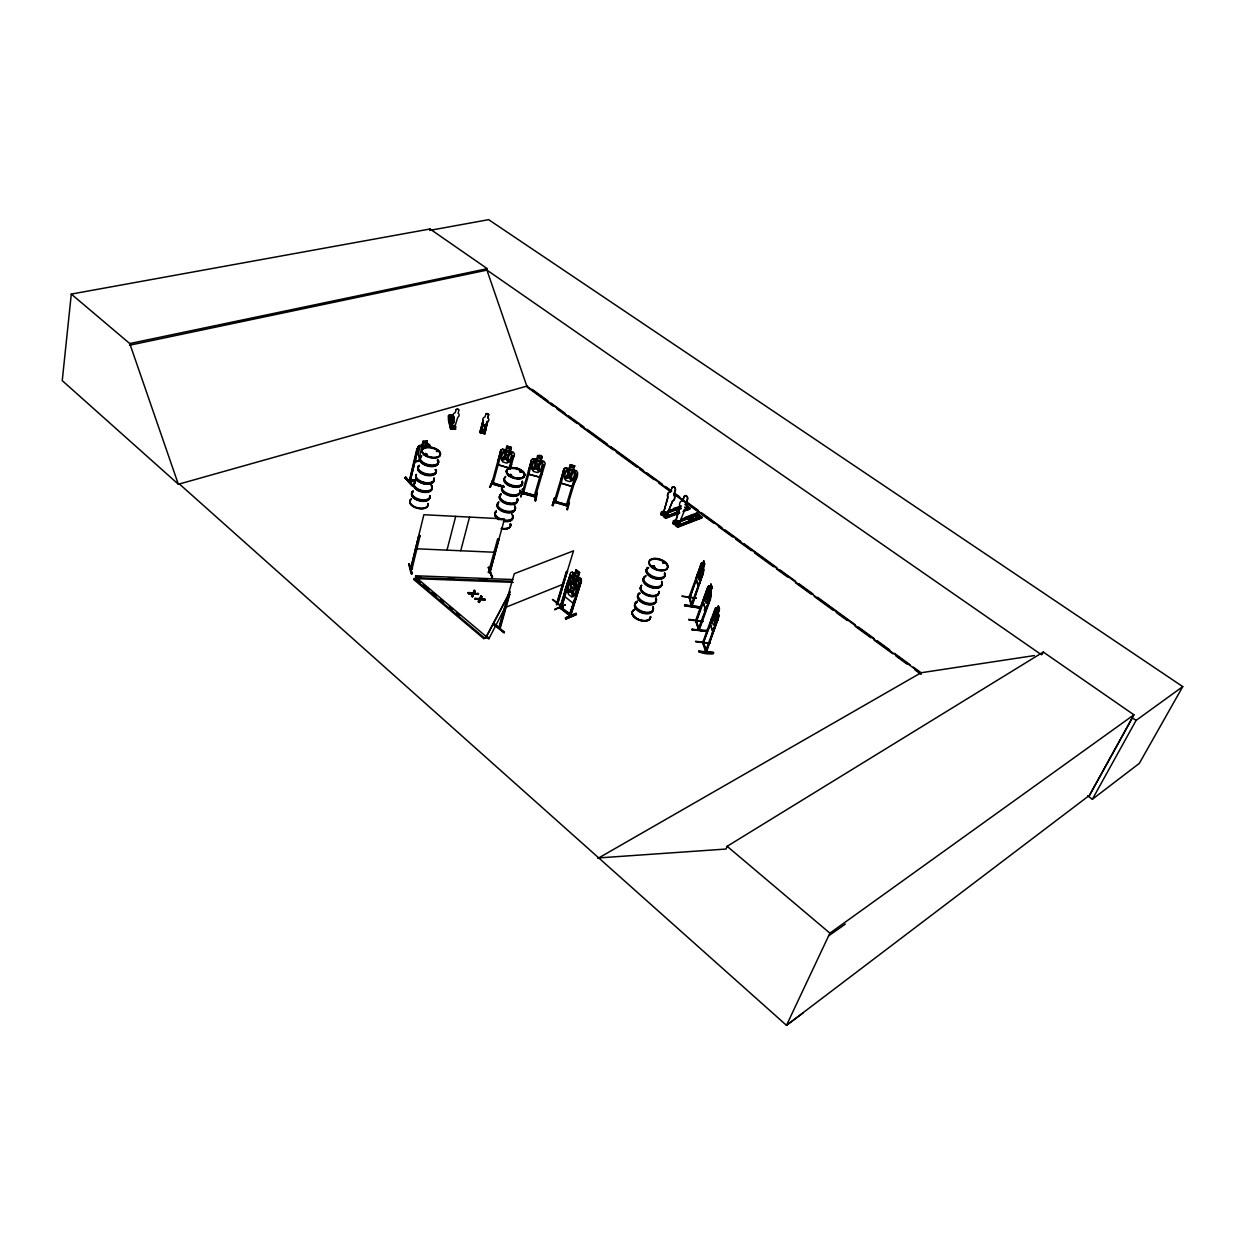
<?xml version="1.0" encoding="UTF-8"?>
<svg xmlns="http://www.w3.org/2000/svg" width="1245" height="1245" viewBox="0 0 1245 1245"><rect width="100%" height="100%" fill="white"/><g stroke="black" fill="none" stroke-linecap="round" stroke-linejoin="round"><path stroke-width="1.5" d="M574.739 580.948C573.525 578.66 584.652 576.777 575.423 582.084C578.536 592.215 573.914 589.305 574.427 582.38L571.393 584.714M664.628 512.426C662.324 513.92 666.589 511.664 664.721 512.084M664.69 513.111L664.923 512.006M665.577 511.648L663.694 512.971M676.969 520.83L676.222 521.546L677.233 521.655M680.019 506.31L675.724 521.484L679.101 523.974L675.537 521.546L677.871 521.546L677.716 520.597L676.906 521.873M703.798 561.028L704.654 563.954L702.958 570.708L698.787 579.734L698.725 572.373L703.798 561.028L702.398 564.981M564.748 596.277L564.872 591.546M575.439 594.892L578.085 591.982L575.486 595.094L567.144 588.449L567.284 583.547M567.378 588.325L567.518 583.563M676.035 521.033L677.887 520.877L675.864 521.173M665.141 512.286L664.332 515.835M676.953 520.892L677.762 521.235L677.42 520.503L676.128 524.814L677.56 520.799M714.474 628.429C705.541 652.396 722.271 603.794 718.598 617.691L705.79 652.349L702.662 642.576M707.144 606.408C698.523 615.73 711.813 607.249 710.49 591.25L712.015 587.313L710.895 584.201L712.093 587.282L710.49 591.25M691.099 605.521C690.43 602.191 686.82 588.387 691.987 606.331L702.958 573.836L691.022 605.506M691.504 604.37L691.909 606.237M689.341 596.308L690.212 597.133M689.73 598.222L700.686 565.868M677.7 521.157L677.327 521.359M703.581 572.264L703.627 569.805L691.395 606.346L691.675 605.132M664.41 512.458L664.877 512.473M676.222 521.826L676.984 521.639M453.04 420.67L452.464 420.141M453.787 425.665L453.662 426.973L453.258 425.712M458.86 410.087L458.144 413.215A3.066 2.599 -8 0 1 457.755 417.355L454.705 427.237L451.702 426.708L453.522 416.748A3.066 2.599 -8 0 1 455.141 412.78L456.199 409.372M483.138 431.206L483.169 429.914L482.858 431.237M482.889 429.945L482.951 431.237L482.733 430.163M671.117 491.324L526.822 386.137L486.935 270.103L487.293 268.687L430.023 228.987L71.292 294.085L62.25 380.628L178.393 484.258L527.506 385.95M484.787 433.898L487.542 421.884A3.05 2.646 13.9 0 0 487.9 417.791L488.585 414.32M680.221 525.53L680.501 523.274L678.027 524.238L677.498 525.826L673.234 522.667L676.829 521.951M802.978 1013.041L786.482 1025.335L179.296 483.9L178.315 484.18L129.76 343.558L71.292 294.085M678.992 510.388L676.72 508.987L676.875 510.45L679.116 509.874L676.191 509.049L678.976 510.248M705.759 595.624L705.121 600.323L706.086 603.187L707.751 601.568L710.521 593.772L710.117 592.853L708.327 594.799L708.872 588.729L707.798 595.094L705.417 597.802L705.759 598.767L707.689 596.62L707.191 603.125L708.203 596.386L710.35 594.114L711.86 587.298M569.759 614.423L571.19 614.874L570.724 615.964M579.345 572.731L578.069 576.84L580.684 578.583L581.493 581.026L570.475 616.353L570.568 615.014C544.547 596.09 579.003 619.123 569.541 614.532M663.383 562.071L663.32 562.88M654.419 567.269L654.434 566.413M574.661 573.961L572.218 572.046L570.63 572.607L559.768 607.825L570.366 616.259L581.353 580.995L580.684 578.583M560.234 606.611L561.697 607.28L560.95 608.649L561.028 607.327M561.199 608.416L571.284 575.626L569.93 575.003L570.91 575.766M654.372 566.242L652.645 566.771L653.407 565.961M652.785 566.351L652.878 567.549L654.792 567.44M706.32 630.297L706.242 631.495L691.815 629.363L706.32 630.421M699.005 651.057L713.556 652.504C714.085 655.633 697.776 653.096 699.005 650.933M713.494 653.656L698.834 651.586L713.385 653.049M663.476 512.847L663.85 510.979L661.375 511.928L660.846 514.636M665.172 512.722L665.484 512.707M684.688 605.848L698.865 607.856L684.532 605.412L698.959 606.72L698.865 607.856M684.766 604.837L698.959 606.813M673.234 523.787L673.374 520.799L675.833 519.834L675.506 521.857M675.724 521.904L676.362 520.908M430.023 228.987L429.696 230.403L488.647 219.665L1182.75 686.617L1139.315 763.387L1092.363 799.274L1087.648 795.835M705.355 609.272L703.036 601.973L708.872 586.302M703.114 602.051L704.219 597.195M712.638 631.293L710.164 623.807L716.217 607.965M710.397 623.776L711.3 618.889M487.449 422.071L487.464 421.261L484.896 433.898M528.58 470.159L528.907 474.392L539.599 477.208M534.79 500.599L536.486 493.269L537.249 493.471L535.568 500.817L535.054 500.039M534.945 500.537L536.751 492.709M543.209 465.07L544.407 465.661L543.209 465.07L534.089 496.646L535.303 497.051L545.232 463.311L544.018 461.49C536.362 461.864 547.675 454.378 537.591 455.53L536.579 459.701L533.934 460.385L531.895 467.684L533.296 471.404L537.544 472.555L540.703 470.065L542.773 462.782L540.859 460.868L541.98 456.868M544.018 461.49L533.358 458.689L531.506 459.701L522.122 493.487L523.289 493.783L523.491 492.211L522.526 491.993M535.568 500.739L536.626 493.191M483.76 430.537L482.406 430.179L483.76 430.537L483.153 432.855L481.831 432.404L482.406 430.179M484.538 428.358L483.402 433.556L485.752 424.716M483.683 433.431L485.27 426.568M486.421 423.393L483.34 433.509M486.577 423.44L484.616 433.509L485.254 430.972L484.352 433.167L480.617 432.217L480.835 429.836L480.196 432.388L484.632 433.68L486.966 421.728M487.884 417.884L488.6 415.114M535.739 495.899C534.37 493.456 533.747 498.638 534.774 495.261L535.988 495.666L535.615 497.051L521.888 493.394L522.231 491.946L534.37 495.572M534.463 495.261L523.725 492.32M482.531 427.86L481.706 431.299L482.422 427.844M405.668 477.084L404.827 477.847L412.733 485.815L405.637 477.084L412.826 485.176M483.029 420.561L480.399 432.809L482.889 422.491M483.465 422.335L480.694 432.887L483.044 422.553M697.324 573.976L696.033 578.738L701.075 563.611M410.181 481.364L417.869 449.243L416.748 449.414L409.169 481.504M409.574 481.955L409.449 480.352L410.679 480.617M410.29 481.379L409.372 481.893L417.744 447.251L419.269 445.601L422.164 445.29L423.035 441.181L427.222 440.714L426.257 444.73L428.825 444.278L430.101 445.57L428.731 444.418M410.072 481.41L416.593 454.612M410.43 481.815L410.648 480.259M536.471 459.529L533.374 458.611M418.476 461.397L423.144 441.306M532.097 462.051L530.837 461.724L532.097 462.051L523.242 493.72M411.986 573.898L409.076 563.736L411.986 573.898L411.13 573.867L408.749 564.327M520.815 496.755L522.729 489.378M520.986 496.879L522.947 488.927L522.013 489.363M410.679 568.903L412.484 568.171L410.57 569.37L418.771 535.49L420.25 535.879L418.88 535.817M449.289 417.277L453.725 417.915L449.289 417.277C457.958 448.324 440.325 408.173 453.382 415.721C455.047 418.725 447.92 417.713 448.947 415.099M412.282 568.187L411.908 569.463L420.141 535.552M453.896 419.705L453.382 415.721M511.633 581.29L416.266 577.633L413.729 579.501L483.714 638.592L485.97 637.658L509.859 592.495M451.577 427.113L451.312 428.171L455.094 428.7L455.499 426.35L455.094 428.7M420.374 582.349L416.001 578.66L415.674 575.766L512.815 579.547M415.674 575.766L416.001 578.66L513.251 582.38M455.499 426.35L454.783 429.245M447.002 550.134L455.686 516.364M483.013 420.405L479.839 432.669L483.216 420.794M460.728 550.757L469.552 517.095M490.328 487.262L493.051 479.527L489.565 487.044L490.39 486.639M491.682 483.931L500.848 449.99L498.171 460.588M492.911 483.869L501.47 452.48L500.132 452.34L501.47 452.48M472.618 594.114L468.851 593.896L468.26 592.558L472.991 592.853L471.559 596.153L472.4 596.853L475.108 590.986L474.267 590.301L471.559 596.153M468.851 593.896L468.26 592.558M510.325 451.25L511.384 447.313L506.808 446.052L505.859 450.176L503.229 450.815L501.268 458.129L502.7 461.911L506.933 463.156L510.03 460.697L512.022 453.398L510.108 451.421L511.197 447.406L506.917 446.239M472.4 596.853L473.894 593.554L478.547 593.849L473.707 594.238M474.267 590.301L474.921 591.671L473.894 593.663L478.36 594.534M508.909 468.929L512.52 455.717L513.765 456.09L512.52 455.717M479.761 598.471L479.387 599.732L474.843 598.876L479.761 598.471L481.037 595.904L481.877 596.588L480.663 599.296L485.332 599.467L480.866 598.612L479.2 602.502L478.36 601.802L479.574 599.047L475.03 598.191M510.154 469.287L514.496 453.974L513.267 452.122L502.638 449.087L500.957 450.161L502.638 449.087M477.566 593.865L474.08 592.978M491.806 577.026L488.476 567.02L491.962 576.871M479.2 602.502L480.679 599.172L485.332 599.467M474.843 598.876L479.574 599.156L481.037 595.904M488.865 570.91C487.838 574.785 489.16 569.634 489.97 570.895M488.491 572.451L497.564 539.241L498.903 539.303L490.079 572.56L490.437 571.331L488.694 570.941M663.538 512.691L667.74 497.533A4.684 3.424 69.4 0 1 670.448 492.008L672.035 487.791A2.35 1.727 69.7 0 1 674.37 487.106A2.35 1.727 69.7 0 1 675.412 490.25L674.012 494.405A4.684 3.424 69.4 0 1 672.689 500.941L666.884 515.15L663.538 512.691L667.927 497.455A4.684 3.424 69.4 0 1 670.65 491.946L670.65 491.946M528.736 470.174L531.662 459.701M483.714 638.592L486.266 636.615L510.139 591.468M416.266 577.633L486.266 636.615L485.97 637.658L488.911 638.732L505.937 605.879M571.891 486.437L561.324 483.247L571.891 486.437C574.676 482.391 579.874 475.279 576.513 470.703L565.93 467.684L564.078 468.649L554.041 502.14L567.549 506.108L568.016 505.019L554.632 501.144M575.672 474.283L576.84 474.89L575.672 474.283L566.164 505.703L566.88 504.334L567.876 504.988M567.751 505.906L568.062 504.723M488.911 638.732L489.207 637.689L486.266 636.615M493.642 623.138L492.818 624.087L504.256 632.771L494.981 624.259M675.537 521.546L679.832 506.373A4.715 3.455 69 0 1 682.587 500.863L684.174 496.63A2.365 1.743 69.2 0 1 686.54 495.946A2.365 1.743 69.2 0 1 687.598 499.12L685.979 503.338A4.715 3.455 69 0 1 684.625 509.89M498.654 628.134L514.294 573.68L573.525 550.835L557.324 603.903C557.029 606.237 557.9 600.168 556.904 604.603M508.723 594.814L509.75 594.41L508.723 594.814L499.027 628.445L500.257 626.406M521.297 471.933L520.285 471.497L521.39 472.337M509.376 594.098L499.79 627.651L498.778 627.947M509.75 594.41L500.303 627.978L499.556 627.62M520.037 471.746L521.079 471.248M555.13 498.436L554.383 498.187L552.251 505.408L552.998 505.641L555.317 497.782M561.184 479.092L564.094 468.571M554.103 501.891L554.741 500.786L555.955 501.221M561.028 479.06L561.293 483.325M555.815 501.175L555.239 502.591L564.639 471.03L563.394 470.672L564.576 471.279M510.87 475.855L511.026 474.61M511.446 475.528L511.135 476.15M552.329 505.361L554.461 498.14M552.998 505.641L554.959 498.296M510.092 474.345L509.687 475.419M510.123 475.823L510.248 474.843M577.54 472.571L567.378 506.139M509.205 475.465L509.08 475.248A9.369 4.871 15.5 0 1 513.36 467.684A9.322 4.84 15.5 0 1 524.316 476.041A9.353 4.856 15.5 0 1 509.065 475.123A9.353 4.856 15.5 0 1 513.36 467.669A9.353 4.856 15.5 0 1 524.363 476.041A9.322 4.84 15.5 0 1 509.08 475.123L511.197 474.812M509.221 474.75L509.08 475.248A9.369 4.871 15.5 0 0 524.363 476.072A9.369 4.871 15.5 0 0 513.36 467.684A9.322 4.84 15.5 0 0 509.08 475.123M554.725 609.163L565.448 604.743L554.616 609.832M557.698 604.339L567.331 571.144L566.366 571.533L556.375 604.307L557.433 603.856M556.639 604.65L558.056 603.062M567.704 571.439L566.74 571.828L556.748 604.603L557.231 603.825M560.125 606.517L559.768 607.825M570.739 616.057L560.234 607.638L570.303 574.848M560.312 607.653L560.483 606.362M560.95 608.649L565.121 595.655M576.046 569.805L574.739 574.194L572.529 574.147L570.179 581.773L570.957 586.442L574.287 589.072L577.073 587.235L579.454 579.61L578.069 576.84L579.625 572.638L576.046 569.805L579.625 572.638M574.848 574.147L576.124 570.039M565.946 618.983L576.544 614.439L565.946 618.998L565.557 617.847L576.217 613.427L565.572 617.862M572.202 582.193L569.992 582.146L567.658 589.71L568.451 594.347L571.797 596.977L574.599 595.157L576.949 587.578L575.563 584.808L576.995 580.684C570.194 571.299 575.143 587.08 569.665 580.046L567.969 580.652L564.639 591.515L564.514 596.402L572.902 603.016L575.501 599.919M578.271 587.967L579.983 582.504L569.385 615.606L569.65 614.205M574.863 598.907L569.276 615.388M575.268 599.857L578.645 589.041L578.069 586.597L575.735 584.776M576.186 613.38L565.339 618.516M409.387 480.446L416.328 479.683M487.464 421.977L484.289 431.719L481.364 430.879L483.278 420.903A3.05 2.646 13.9 0 1 484.943 417.028L486.017 413.667L488.398 414.087M668.192 516.644L668.456 514.387L667.927 515.959L665.452 516.908L661.235 513.78L661.764 512.209L664.223 511.259M663.85 510.979L662.573 514.776L663.912 511.384M665.452 516.908L665.982 515.337L668.456 514.387M668.845 514.667L666.386 515.632L665.873 518.325L679.677 513.018M666.884 515.15L672.502 501.004A4.684 3.424 69.4 0 0 673.825 494.483L675.226 490.328A2.35 1.727 69.7 0 0 674.183 487.168A2.35 1.727 69.7 0 0 671.849 487.869L672.035 487.791M673.825 508.505L678.681 512.567L673.825 508.505L676.268 507.571L678.758 509.407M676.268 507.571L678.618 509.796M680.844 505.828L678.292 507.151L680.782 508.972M673.234 522.667L673.763 521.079L676.222 520.114M675.926 520.27L674.806 523.585M684.174 496.63L682.587 500.863M680.89 523.569L678.432 524.534L677.996 527.242L701.931 517.764L696.64 513.376L680.704 519.632M685.979 503.338L687.411 499.183A2.365 1.743 69.2 0 0 686.353 496.024A2.365 1.743 69.2 0 0 683.987 496.708M680.501 523.274L679.77 524.674M685.777 517.297L690.679 521.39L685.777 517.297L688.205 516.348L693.107 520.426M684.859 504.287L689.699 508.318L687.209 506.497M688.205 516.348L691.846 519.507M690.368 515.508L695.255 519.585L690.368 515.508L692.78 514.558L697.667 518.636L692.78 514.558M511.602 464.556L508.987 467.964L498.373 464.852L498.016 460.557M694.383 513.936L699.27 517.998L694.383 513.936L696.78 512.987L701.666 517.048L677.218 526.713L672.658 523.04M696.78 512.987L697.184 514.372M508.987 467.964L498.373 464.852M682.135 596.339L696.235 598.269M689.714 598.347L700.297 568.42M703.643 560.997L704.577 563.985L703.083 567.891M699.628 582.691L703.378 572.186M688.75 619.917L702.989 621.504M490.265 487.075L492.942 479.543M711.128 595.717L698.663 630.141L695.55 620.866L707.891 586.551L708.903 586.13L707.907 586.706M707.954 589.834L707.16 588.932L695.971 621.722L696.173 620.368C695.815 618.469 698.149 621.426 696.033 619.714M695.877 621.597L696.749 619.808M710.895 584.201L709.603 588.2M711.051 584.216L709.432 588.418L708.436 588.216L696.469 621.597M710.755 598.16L699.161 630.203L698.258 629.114L710.475 597.304M695.675 641.813L710.117 643.369M702.694 642.669L715.221 608.183L716.248 607.778L716.964 610.174M714.972 610.641L703.005 643.649L703.083 641.408L703.394 642.389M702.974 643.54L711.331 622.204M703.503 643.696L703.114 641.517M718.458 605.91L713.027 617.364L712.389 622.142L713.385 625.099L715.081 623.512L717.929 615.637L717.509 614.688L715.657 616.617L716.14 610.346L715.128 616.882C711.782 617.551 712.327 623.558 715.019 618.438L714.521 625.068L715.548 618.236L717.758 615.979L719.283 609.085L718.287 605.895L719.532 609.07L717.883 613.085L718.676 615.248L716.046 607.933M705.79 650.279C708.28 651.415 703.783 649.33 706.366 652.38L717.883 619.232M713.556 652.473L698.756 651.602M436.995 451.624L437.509 450.97L436.388 451.453M437.353 451.406L437.119 450.923M436.59 450.737L437.509 450.97M425.479 453.771L426.833 454.518L426.288 453.662M425.043 453.725L425.105 454.565M678.914 524.036L684.812 509.812M1133.93 714.817L829.901 933.143L786.482 1025.335L1089.406 795.384L1133.93 714.817L1043.263 652.038L727.142 846.304L726.022 849.043L598.736 857.914M704.001 642.529L703.721 641.673M664.472 512.691L661.235 513.78M699.052 628.896C698.772 627.978 700.126 628.102 698.523 629.939M664.161 512.162L664.254 512.94M677.513 521.593L675.708 520.348M1042.081 654.419L1043.263 652.038M478.36 601.802L479.387 599.732M480.866 598.612L481.877 596.588M1089.608 795.244L1131.861 718.738M1092.363 799.274L1136.094 720.404L1182.75 686.617M504.194 632.709L494.763 624.803M504.427 632.087L494.965 624.259M699.799 582.831L697.963 585.679L699.783 582.707M705.541 609.085L707.269 606.299M412.048 485.908L404.858 477.784L412.733 485.815M412.655 485.737L405.356 477.691M682.151 596.153L696.282 598.051M453.849 425.992L453.662 426.973M483.402 430.334L483.06 430.023M664.036 562.584L663.601 562.086M663.087 562.678L663.927 563.331M691.084 518.869L689.216 519.414L688.501 517.531L691.022 518.434L689.714 519.212L688.143 518.044M703.005 621.302L688.625 619.356M688.049 518.138L690.913 518.745M654.839 567.627L654.092 566.148M695.519 641.253L710.132 643.183M508.925 467.809L511.477 464.416M409.076 563.736L412.142 573.214M539.505 477.131L542.26 473.769L539.583 477.286M571.828 486.266L574.459 482.904M572.856 602.813L575.392 599.81M485.768 414.025L487.044 413.387M521.484 472.104L521.406 471.544M511.197 475.746L511.337 474.843M488.367 572.124L489.985 572.186M489.923 572.544L488.803 572.513M419.378 445.803L417.822 447.328L415.301 457.989L415.628 461.662M410.601 568.949L412.188 569.37M426.63 454.892L425.992 453.709M424.529 453.989L425.821 453.569M425.261 453.818L425.37 454.69M456.215 409.481L457.678 409.014M453.849 426.91L453.507 425.728M483.387 424.934L483.76 426.008M499.323 628.398C499.961 626.157 500.661 627.122 498.996 626.92M828.61 935.882L845.308 924.117M422.257 445.414L419.892 447.033L418.118 454.503L419.409 457.397M452.806 421.012L451.11 420.53M702.382 565.199L701.666 562.958L688.952 597.273M700.919 563.58L701.791 563.16M654.201 567.455L654.061 566.382M453.507 416.344L448.465 415.612L450.503 428.685L455.654 429.369L454.939 425.65M449.741 415.488L451.982 428.903L450.488 419.565M453.211 423.58L452.028 416.11L452.993 416.266M449.461 417.573L452.06 428.871M597.802 858.459L921.098 672.751L1034.393 655.57M521.92 493.082L535.677 496.802M706.257 652.302L706.008 650.964M705.479 651.353L717.369 619.17L718.178 620.103M706.74 651.104L706.382 650.139L705.666 652.271M531.646 459.778L533.389 458.845M699.176 630.079L696.126 620.741M564.203 468.742L565.961 467.84M511.617 475.792L509.205 475.108M427.051 454.939L425.51 454.954M425.416 453.6C422.102 454.83 429.198 456.355 426.661 453.865M578.894 589.025L577.867 586.737L569.665 580.046M561.199 607.389L560.764 606.517M580.964 583.283L579.61 582.66M504.552 607.793L563.378 584.092M676.735 526.028L698.99 517.002M676.331 526.059L698.959 517.251M701.806 516.659L677.015 526.51L676.222 525.935M701.931 517.764L677.264 526.76M678.914 522.153L697.869 514.823L697.076 514.247M681.217 519.679L694.912 514.309M672.938 523.507L676.066 522.044M679.645 520.768L695.177 514.776M678.369 521.764L697.62 514.092M678.774 521.748L697.838 514.823M679.428 512.286L665.188 517.796L679.412 512.535M684.143 510.574L689.963 509.018L682.976 511.617M664.316 517.142L678.463 511.571M685.31 508.925L688.905 508.318M668.145 515.803L678.432 511.819M685.295 509.174L688.687 507.789M668.285 516.224L678.712 512.302M683.723 510.248L689.839 507.929M684.05 510.497L689.714 508.302M667.444 511.446L681.171 506.186M667.538 511.524L679.552 506.917M666.059 512.66L679.817 507.384M666.293 512.847L680.548 507.369M666.697 512.831L680.517 507.618M666.931 513.313L680.797 508.084M568.078 580.792L569.681 580.217M660.675 514.154L665.717 517.593L664.861 517.546M661.873 515.368L661.235 514.901M664.192 517.033L664.954 517.609M673.125 523.663L673.545 523.694M700.157 516.488L700.919 517.064M451.235 420.265L452.168 420.265M554.243 501.937L567.611 505.859M492.086 482.484L493.471 482.889M493.238 483.091L491.868 482.687M491.791 483.62L503.805 487.153M654.59 567.564L653.812 567.518M653.205 565.977L652.271 566.319L652.94 567.206M129.76 343.558L487.293 268.687M129.542 345.238L486.935 270.103L1041.489 654.777M521.375 472.166L520.426 472.197M448.527 415.659L450.581 428.685M452.091 416.157L453.304 423.596M451.406 428.825L449.725 417.635M520.846 471.201L520.254 472.104M424.95 453.725L426.055 453.538M414.647 480.274L410.305 480.212M410.368 481.41L416.126 480.523M409.372 481.893L414.46 481.099M418.118 449.523L416.748 449.414M415.55 461.568L419.3 461.024M415.161 458.02L415.41 461.708L419.378 461.117M428.996 444.372L419.347 445.679M421.946 446.753L425.806 446.364L427.222 440.714M653.952 567.097L653.267 566.382M654.232 567.16L652.707 566.491M510.294 475.388L511.321 475.528L510.466 474.874M510.652 475.855L511.01 474.827M488.289 567.704L492.615 576.995M489.83 572.186L504.521 518.916L423.86 514.714L410.508 569.307L412.033 569.37M488.631 572.451L489.954 572.513M415.425 576.808L421.246 577.026M448.433 578.085L454.254 578.303M479.512 579.283L487.277 579.579M499.027 539.63L497.564 539.241M415.519 548.734L495.308 552.298M469.038 593.211L472.804 593.429L468.073 593.242M480.477 599.857L485.145 600.152M563.113 608.136L552.453 599.592M706.257 650.481L703.16 642.622M710.164 623.807L712.809 631.308M698.632 628.274L696.282 620.85M691.815 629.441L706.148 631.013L691.909 629.923M711.16 593.242L711.019 595.748M510.59 474.454L509.594 475.294M691.411 604.525L689.995 597.522M454.316 421.713L449.803 421.355L454.254 421.977M451.11 426.833L454.876 427.362M455.701 427.689L450.69 427.051L451.017 425.728L451.188 428.747M703.192 574.645L702.46 573.758M449.149 416.406L453.585 417.044M453.927 419.223L449.429 418.865L453.865 419.487M454.114 420.39L449.601 420.032L454.051 420.654M411.021 568.14L412.391 568.514M493.067 483.122L504.023 486.344M492.973 484.305L493.207 482.733L503.945 486.577M457.662 408.92L458.814 409.854M529.078 474.221L539.521 477.053M662.776 562.538L663.554 563.129M663.305 563.254L663.958 562.304M555.784 501.782L566.771 504.739M491.697 483.869L503.727 487.386M570.288 464.867L574.521 466.112M491.962 576.917L488.445 567.533M510.808 474.516L511.695 475.201M451.577 421.137L451.281 420.047L452.931 420.732M689.465 597.429L689.356 596.137L689.107 598.207M426.086 444.885L427.813 445.928M425.401 454.814L424.592 454.067M1131.363 717.12L1136.094 720.404M568.949 502.389L566.848 509.516M569.494 502.575L567.471 509.874L566.973 509.096M532.206 389.374L547.893 400.812M551.021 403.084L565.137 413.371M568.28 415.659L583.952 427.082M587.095 429.369L607.482 444.232M610.61 446.504L643.54 470.501M646.684 472.789L662.356 484.212M665.499 486.499L671.771 491.075M674.914 493.362L679.614 496.786M687.458 502.498L698.429 510.497M701.573 512.784L721.944 527.631M725.088 529.919L740.775 541.342M743.903 543.629L776.833 567.627M779.977 569.914L795.648 581.337M798.792 583.625L812.907 593.912M817.607 597.335L855.237 624.757M858.381 627.044L874.052 638.467M877.196 640.755L889.739 649.89M894.439 653.329L910.126 664.752M913.254 667.04L921.098 672.751M674.245 493.611L920.491 673.094M526.775 386.837L553.48 406.306M556.624 408.593L577.042 423.487M580.186 425.79L613.178 449.85M616.322 452.137L636.74 467.031M639.883 469.318L654.03 479.636M658.745 483.076L669.732 491.09M676.019 495.666L713.727 523.165M718.443 526.604L732.574 536.922M735.717 539.21L751.435 550.663M754.579 552.951L773.425 566.708M776.569 568.996L787.571 577.011M795.43 582.738L811.133 594.192M814.277 596.495L833.123 610.237M836.266 612.524L847.269 620.555M855.128 626.282L870.831 637.736M873.974 640.023L892.836 653.781M895.98 656.068L906.967 664.083M914.826 669.81L921.113 674.401M684.937 507.026L687.302 509.236L684.812 507.415M678.416 506.762L680.922 508.582M663.694 511.477L665.281 512.551M663.756 512.66L667.071 515.072M573.354 578.147L576.715 580.777M572.233 572.218L580.59 578.676M477.753 593.18L478.547 593.849M480.85 596.588L481.69 597.273M471.746 595.468L472.586 596.168M478.547 601.102L479.387 601.817M423.284 584.808L429.12 589.725M432.031 592.184L436.404 595.873M440.777 599.561L443.702 602.02M449.523 606.938L452.449 609.396M456.822 613.085L459.732 615.528M413.994 578.458L484.009 637.549M727.142 846.304L829.901 933.143M488.164 413.713L488.631 414.772M415.41 461.708L415.223 457.895M708.747 586.099L709.588 588.449M708.701 586.286L711.097 593.336M703.192 601.989L705.51 609.287M705.759 648.956L703.254 642.762L703.596 643.509M703.16 567.953L703.721 569.914M701.666 562.958L703.565 569.883M698.118 585.71L696.111 578.692L697.963 585.679M454.783 425.292L455.374 429.167M452.449 415.861L453.631 423.471M573.945 580.886L573.151 574.443L575.003 579.905M498.202 460.51L498.545 464.665M552.873 599.467L563.238 607.607M561.199 479.014L561.448 483.231M436.092 470.47A9.509 5.011 13.7 0 1 425.183 474.641A9.509 5.011 13.7 0 1 419.223 465.754M435.05 469.614A9.384 4.933 13.7 0 1 432.295 475.45A9.384 4.933 13.7 0 1 420.499 473.007A9.384 4.933 13.7 0 1 419.207 466.33M434.085 478.049A9.337 4.949 13.6 0 1 424.545 482.469A9.337 4.949 13.6 0 1 416.468 474.407M437.509 459.996A9.54 4.98 13.7 0 1 434.738 465.879A9.54 4.98 13.7 0 1 422.724 463.389A9.54 4.98 13.7 0 1 421.401 456.65M437.275 460.541A9.415 4.918 13.7 0 1 434.536 466.346A9.415 4.918 13.7 0 1 422.693 463.887A9.415 4.918 13.7 0 1 421.386 457.226M436.201 470.003A9.509 4.996 13.7 0 1 425.292 474.174A9.509 4.996 13.7 0 1 419.332 465.288M437.633 459.529A9.54 4.98 13.7 0 1 434.847 465.412A9.54 4.98 13.7 0 1 422.849 462.907A9.54 4.98 13.7 0 1 421.51 456.184M438.442 460.385A9.415 4.902 13.7 0 1 427.657 464.432A9.415 4.902 13.7 0 1 421.744 455.701M436.201 469.474A9.384 4.933 13.7 0 1 426.63 473.863A9.384 4.933 13.7 0 1 418.507 465.801M433.991 478.562A9.369 4.964 13.6 0 1 424.421 482.998A9.369 4.964 13.6 0 1 416.312 474.905M434.069 478.236A9.369 4.964 13.6 0 1 424.498 482.687A9.369 4.964 13.6 0 1 416.39 474.594M429.805 496.039A9.415 5.073 13.6 0 1 418.958 500.319A9.415 5.073 13.6 0 1 413.107 491.37M429.556 496.553A9.291 5.011 13.6 0 1 418.865 500.77A9.291 5.011 13.6 0 1 413.091 491.946M427.844 503.462A9.244 5.011 13.5 0 1 417.184 507.711A9.244 5.011 13.5 0 1 411.441 498.887A9.275 5.042 13.5 0 0 417.137 507.929A9.275 5.042 13.5 0 0 427.829 503.665M433.633 481.473A9.369 4.964 13.6 0 1 421.993 482.687A9.369 4.964 13.6 0 1 416.235 475.248M433.914 478.905A9.369 4.964 13.6 0 1 434.085 480.243M431.206 485.721A9.446 5.058 13.6 0 1 428.42 491.697A9.446 5.058 13.6 0 1 416.515 489.254A9.446 5.058 13.6 0 1 415.239 482.438M431.75 487.635A9.322 4.98 13.6 0 1 421.028 491.822A9.322 4.98 13.6 0 1 415.223 483.013M429.914 495.572A9.415 5.073 13.6 0 1 419.083 499.867A9.415 5.073 13.6 0 1 413.215 490.903M431.33 485.254A9.446 5.042 13.6 0 1 428.529 491.23A9.446 5.042 13.6 0 1 416.624 488.787A9.446 5.042 13.6 0 1 415.348 481.971M431.33 484.756A9.322 4.98 13.6 0 1 428.591 490.639A9.322 4.98 13.6 0 1 416.842 488.227A9.322 4.98 13.6 0 1 415.581 481.504M427.751 503.96A9.275 5.042 13.5 0 1 417.059 508.24A9.275 5.042 13.5 0 1 411.286 499.369M430.085 496.413A9.291 5.011 13.6 0 1 419.223 499.276A9.291 5.011 13.6 0 1 412.375 491.464M519.663 491.028A9.431 4.98 15.4 0 1 509.361 495.292A9.431 4.98 15.4 0 1 502.933 486.328M517.438 498.498A9.244 4.918 15.4 0 1 507.322 502.731A9.244 4.918 15.4 0 1 501.019 493.892M508.863 475.901A9.337 4.856 15.5 0 0 524.129 476.819A9.337 4.856 15.5 0 0 513.158 468.462A9.337 4.856 15.5 0 0 508.863 475.901A9.462 4.949 15.4 0 1 511.181 475.699M517.422 498.685A9.291 4.933 15.4 0 1 507.26 502.949A9.291 4.933 15.4 0 1 500.926 494.078M517.344 498.996A9.291 4.933 15.4 0 1 507.166 503.26A9.291 4.933 15.4 0 1 500.848 494.389M519.819 490.032A9.306 4.902 15.4 0 1 509.656 494.249A9.306 4.902 15.4 0 1 503.307 485.41M519.788 490.561A9.431 4.98 15.4 0 1 509.485 494.841A9.431 4.98 15.4 0 1 503.058 485.861M522.293 481.582A9.462 4.949 15.4 0 1 511.975 485.815A9.462 4.949 15.4 0 1 505.501 476.882M522.324 481.052A9.337 4.871 15.4 0 1 512.131 485.223A9.337 4.871 15.4 0 1 505.75 476.415M509.143 475.294A9.337 4.871 15.4 0 1 511.353 475.248M522.169 483.916A9.322 4.887 15.4 0 1 511.711 486.748A9.322 4.887 15.4 0 1 504.381 478.92M519.663 492.896A9.291 4.902 15.4 0 1 508.084 495.385A9.291 4.902 15.4 0 1 502.887 486.904M522.169 482.048A9.462 4.949 15.4 0 1 513.033 486.577A9.462 4.949 15.4 0 1 504.396 478.36M508.816 476.212A9.462 4.949 15.4 0 1 511.041 476.166M512.629 516.27A9.337 5.042 15.3 0 1 503.571 520.955M499.043 519.336A9.337 5.042 15.3 0 1 496.055 511.633M512.38 516.768A9.213 4.98 15.3 0 1 503.431 521.39M498.965 519.788A9.213 4.98 15.3 0 1 496.024 512.193M517.344 501.175A9.244 4.918 15.4 0 1 505.797 503.696A9.244 4.918 15.4 0 1 500.646 495.214M517.235 499.338A9.291 4.933 15.4 0 1 507.073 503.603A9.291 4.933 15.4 0 1 500.755 494.732M515.088 507.462A9.369 5.027 15.4 0 1 504.816 511.819A9.369 5.027 15.4 0 1 498.451 502.809M511.928 513.905A9.213 4.98 15.3 0 1 509.672 519.912A9.213 4.98 15.3 0 1 498.109 517.546A9.213 4.98 15.3 0 1 496.413 510.73M514.823 507.976A9.244 4.949 15.4 0 1 504.692 512.271A9.244 4.949 15.4 0 1 498.42 503.385M511.897 514.403A9.337 5.042 15.3 0 1 511.695 519.538A9.337 5.042 15.3 0 1 503.696 520.503M501.346 519.834A9.337 5.042 15.3 0 1 496.179 511.181M515.212 507.011A9.369 5.027 15.4 0 1 504.941 511.368A9.369 5.027 15.4 0 1 498.576 502.358M514.387 505.096A9.244 4.949 15.4 0 1 512.115 511.072A9.244 4.949 15.4 0 1 500.521 508.691A9.244 4.949 15.4 0 1 498.825 501.891M510.45 523.6A9.166 4.98 15.3 0 1 501.548 528.253M510.434 523.787A9.197 5.011 15.3 0 1 501.486 528.456M661.515 582.224A9.804 5.4 18.8 0 1 656.94 587.858A9.804 5.4 18.8 0 1 645.05 583.609A9.804 5.4 18.8 0 1 645.564 576.513M661.655 584.263A9.664 5.322 18.8 0 1 650.372 587.36A9.664 5.322 18.8 0 1 644.101 577.976M659.181 591.484A9.649 5.353 18.8 0 1 647.914 594.628A9.649 5.353 18.8 0 1 641.657 585.197M664.597 573.214A9.835 5.369 18.8 0 1 660.037 578.8A9.835 5.369 18.8 0 1 648.116 574.536A9.835 5.369 18.8 0 1 648.598 567.487M661.717 581.244A9.664 5.322 18.8 0 1 657.22 586.784A9.664 5.322 18.8 0 1 645.486 582.598A9.664 5.322 18.8 0 1 645.999 575.61M664.301 573.727A9.695 5.291 18.8 0 1 659.788 579.252A9.695 5.291 18.8 0 1 648.038 575.05A9.695 5.291 18.8 0 1 648.52 568.078M661.671 581.757A9.804 5.4 18.8 0 1 657.095 587.391A9.804 5.4 18.8 0 1 645.221 583.142A9.804 5.4 18.8 0 1 645.719 576.062M664.752 572.747A9.835 5.369 18.8 0 1 654.979 577.758A9.835 5.369 18.8 0 1 647.353 567.876M665.266 573.727A9.711 5.291 18.8 0 1 653.967 576.777A9.711 5.291 18.8 0 1 647.633 567.409M652.738 611.046A9.571 5.4 18.9 0 1 639.463 611.84A9.571 5.4 18.9 0 1 636.958 602.518M652.816 607.607A9.711 5.462 18.9 0 1 648.225 613.334A9.711 5.462 18.9 0 1 636.475 609.101A9.711 5.462 18.9 0 1 637.035 601.926M650.435 617.006A9.555 5.416 18.9 0 1 638.062 619.792A9.555 5.416 18.9 0 1 634.468 609.879M640.475 588.138A9.649 5.353 18.8 0 0 650.201 595.67A9.649 5.353 18.8 0 0 659.056 591.857A9.649 5.353 18.8 0 1 647.805 594.923A9.649 5.353 18.8 0 1 641.564 585.492A9.649 5.353 18.8 0 0 640.693 586.737M634.654 609.396A9.524 5.4 18.9 0 0 638.249 619.279A9.524 5.4 18.9 0 0 650.559 616.508A9.493 5.385 18.9 0 1 638.265 619.263A9.493 5.385 18.9 0 1 634.685 609.428M658.776 592.589A9.618 5.338 18.8 0 1 647.54 595.717A9.618 5.338 18.8 0 1 641.315 586.333M650.528 616.711A9.555 5.416 18.9 0 1 638.156 619.496A9.555 5.416 18.9 0 1 634.561 609.599M658.963 592.153A9.649 5.353 18.8 0 1 647.68 595.297A9.649 5.353 18.8 0 1 641.424 585.866M655.835 598.752A9.742 5.447 18.8 0 1 651.26 604.447A9.742 5.447 18.8 0 1 639.463 600.214A9.742 5.447 18.8 0 1 640.008 593.071M653.018 606.626A9.571 5.385 18.9 0 1 648.505 612.275A9.571 5.385 18.9 0 1 636.895 608.105A9.571 5.385 18.9 0 1 637.456 601.039M655.539 599.265A9.602 5.369 18.8 0 1 651.026 604.883A9.602 5.369 18.8 0 1 639.401 600.712A9.602 5.369 18.8 0 1 639.93 593.663M652.971 607.14A9.711 5.462 18.9 0 1 648.38 612.867A9.711 5.462 18.9 0 1 636.631 608.649A9.711 5.462 18.9 0 1 637.191 601.475M656.006 598.3A9.742 5.447 18.8 0 1 646.264 603.451A9.742 5.447 18.8 0 1 638.747 593.491M656.053 597.771A9.602 5.369 18.8 0 1 646.451 602.86A9.602 5.369 18.8 0 1 639.043 593.04M511.477 453.102L507.384 456.775C512.162 464.385 506.45 463.607 506.248 457.335C503.011 462.626 497.595 460.074 505.517 456.184C500.941 448.931 506.435 449.554 506.637 455.561L509.999 452.713L511.477 453.102M567.3 591.764L568.467 592.838L571.611 590.457C571.113 597.32 575.766 600.23 572.607 590.161C578.832 588.963 575.486 583.64 572.109 588.605L570.303 582.567L571.128 588.963L567.3 591.764M701.9 566.21L701.059 571.455L702.771 569.432L703.067 570.35L700.919 573.011L699.799 579.625L700.453 573.26L698.647 575.455L698.383 574.521L700.577 571.766L701.666 565.432L701.9 566.21M542.213 462.502L538.042 466.206C542.587 473.442 537.358 473.271 536.891 466.797C533.28 472.088 528.347 469.676 536.159 465.677C531.631 458.596 537.14 459.047 537.311 465.039L540.719 462.144L542.213 462.502M574.708 471.684L570.506 475.31C574.941 482.655 569.728 482.36 569.354 475.87C566.008 481.115 560.592 478.594 568.638 474.734C564.218 467.544 569.696 468.136 569.79 474.127L573.214 471.295L574.708 471.684M684.61 605.319L698.787 607.389L684.61 605.319M423.751 441.975L423.424 443.313L425.883 442.971L426.21 441.633L423.751 441.975M453.055 425.992C450.737 428.903 455.25 429.541 454.425 426.179L453.071 426.101M481.784 425.65L486.11 427.035L481.784 425.65M482.064 424.436L486.39 425.821L482.064 424.436M505.517 451.484L503.54 458.798L507.773 460.043L509.75 452.729L505.517 451.484M507.509 447.111L507.151 448.433L509.874 449.227L510.232 447.92L507.509 447.111M536.221 461.008L534.167 468.291L538.416 469.443L540.486 462.16L536.221 461.008M538.276 456.65L537.902 457.958L540.641 458.689L541.015 457.382L538.276 456.65M574.739 465.941L570.194 464.603L569.136 468.774L566.475 469.396L564.358 476.664L565.697 480.414L569.914 481.659L573.105 479.232L575.252 471.979L573.369 470.019L574.739 465.941M568.747 470.065L566.615 477.317L570.832 478.562L572.98 471.31L568.747 470.065M570.848 465.739L570.459 467.031L573.182 467.84L573.572 466.533L570.848 465.739M571.782 583.547L569.447 591.126L572.793 593.74L575.143 586.177L571.782 583.547M574.318 575.563L571.953 583.189L575.283 585.819L577.649 578.194L574.318 575.563M573.852 579.252L573.431 580.621L575.595 582.302L576.015 580.948L573.852 579.252M576.388 571.253L575.968 572.622L578.116 574.318L578.536 572.949L576.388 571.253M701.76 566.491L699.145 573.836L699.908 576.591L702.538 569.245L701.76 566.491M703.534 562.382L703.565 565.463L703.534 562.382M708.95 589.756L706.273 597.164L707.238 600.028L709.915 592.62L708.95 589.756M710.817 585.617L710.957 588.776L710.817 585.617M716.311 611.482L713.556 618.952L714.552 621.924L717.307 614.439L716.311 611.482M718.209 607.327L718.365 610.564L718.209 607.327M484.974 432.202L480.539 431.066L484.912 432.28M424.374 454.285A9.462 4.902 13.8 0 0 440.061 455.281A9.462 4.902 13.8 0 0 429.369 446.939A9.462 4.902 13.8 0 0 424.374 454.285M424.218 455.032A9.415 4.871 13.8 0 0 439.843 456.028A9.415 4.871 13.8 0 0 429.198 447.718A9.415 4.871 13.8 0 0 424.218 455.032M424.312 454.549A9.462 4.902 13.8 0 0 439.999 455.546A9.462 4.902 13.8 0 0 429.307 447.204A9.462 4.902 13.8 0 0 424.312 454.549M423.035 483.511A9.322 4.949 13.6 0 0 433.929 480.726A9.306 4.933 13.6 0 1 423.051 483.496A9.306 4.933 13.6 0 1 416.172 475.73A9.322 4.949 13.6 0 0 423.035 483.511M508.956 475.45A9.369 4.871 15.5 0 0 524.285 476.368A9.369 4.871 15.5 0 0 513.282 467.98A9.369 4.871 15.5 0 0 508.956 475.45M501.424 528.736A9.182 4.996 15.3 0 0 510.341 524.067A9.182 4.996 15.3 0 1 501.408 528.767M652.255 566.88A9.742 5.276 18.8 0 0 667.709 567.502A9.742 5.276 18.8 0 0 655.586 558.367A9.742 5.276 18.8 0 0 652.255 566.88M652.022 567.627A9.711 5.26 18.8 0 0 667.413 568.249A9.711 5.26 18.8 0 0 655.352 559.129A9.711 5.26 18.8 0 0 652.022 567.627M652.162 567.191A9.742 5.276 18.8 0 0 667.6 567.813A9.742 5.276 18.8 0 0 655.492 558.663A9.742 5.276 18.8 0 0 652.162 567.191"/></g></svg>
